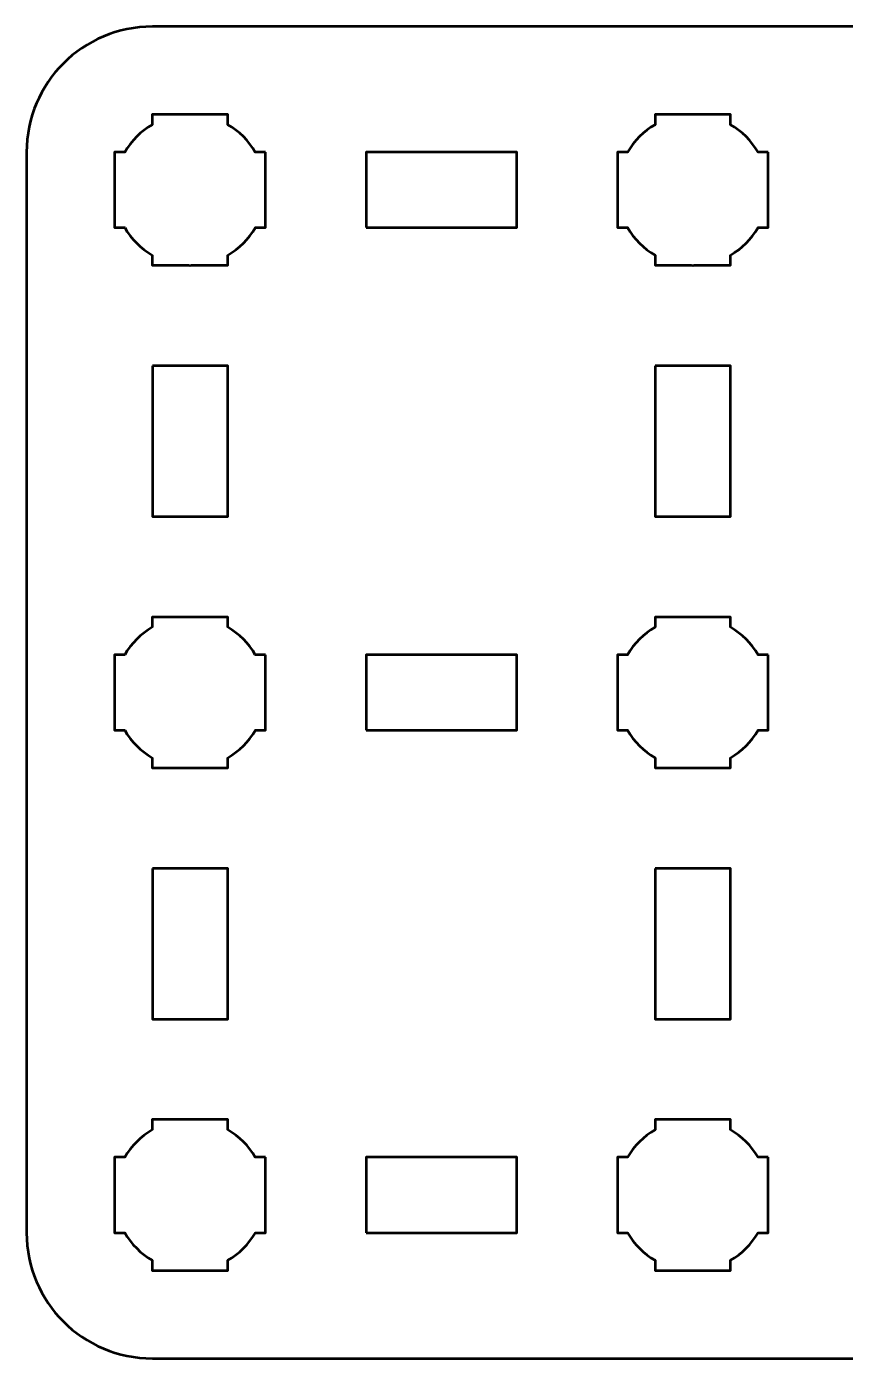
# Model space of a CAD drawing. Header units: centimetres. Extents: x -20.1 to -0.8, y -20.5 to -9.2.
# Drawn here: x -10.15 to -6.89, y -20.5 to -15.2 of the extents above; entities that cross this region are included whole.
import ezdxf

# ---------------------------------------------------------------- set-up
doc = ezdxf.new("R2010")
doc.units = ezdxf.units.CM
doc.header["$MEASUREMENT"] = 0
doc.layers.add('Layer 1', color=7, linetype='Continuous')

msp = doc.modelspace()

# ---------------------------------------------------------------- linework, layer by layer
at = {"layer": 'Layer 1', "lineweight": 53}
for points, knots in [([(-10.15, -15.69992), (-10.14992, -15.42286), (-9.92685, -15.19998), (-9.6499, -15.19998), (-9.6499, -15.19998), (-6.88331, -15.19998), (-4.11669, -15.19998), (-1.3501, -15.19998), (-1.3501, -15.19998), (-1.0731, -15.19998), (-0.85, -15.42307), (-0.85, -15.70007), (-0.85, -15.70007), (-0.85, -15.70007), (-0.85, -19.99993), (-0.85, -19.99993), (-0.85, -19.99993), (-0.85, -20.27706), (-1.0731, -20.50002), (-1.3501, -20.50002), (-1.3501, -20.50002), (-4.11669, -20.50002), (-6.88331, -20.50002), (-9.6499, -20.50002), (-9.6499, -20.50002), (-9.9269, -20.50002), (-10.15, -20.27693), (-10.15, -19.99993), (-10.15, -19.99993), (-10.15, -19.99993), (-10.15, -15.69992), (-10.15, -15.69992)], [0, 0, 0, 0, 0.125, 0.125, 0.125, 0.125, 0.25, 0.25, 0.25, 0.25, 0.375, 0.375, 0.375, 0.375, 0.5, 0.5, 0.5, 0.5, 0.625, 0.625, 0.625, 0.625, 0.75, 0.75, 0.75, 0.75, 0.875, 0.875, 0.875, 0.875, 1, 1, 1, 1]), ([(-9.20005, -15.69993), (-9.20005, -15.69993), (-9.20005, -15.84845), (-9.20005, -15.84845), (-9.20005, -15.84845), (-9.20005, -15.84845), (-9.20003, -15.85), (-9.20003, -15.85), (-9.20003, -15.85), (-9.20003, -15.85), (-9.20005, -15.85155), (-9.20005, -15.85155), (-9.20005, -15.85155), (-9.20005, -15.85155), (-9.20005, -15.99993), (-9.20005, -15.99993), (-9.20005, -15.99993), (-9.20005, -15.99993), (-9.24014, -15.99993), (-9.24014, -15.99993), (-9.24014, -15.99993), (-9.26649, -16.0455), (-9.30449, -16.08348), (-9.35004, -16.10984), (-9.35004, -16.10984), (-9.35004, -16.10984), (-9.35004, -16.14993), (-9.35004, -16.14993), (-9.35004, -16.14993), (-9.35004, -16.14993), (-9.49409, -16.14993), (-9.49409, -16.14993), (-9.49409, -16.14993), (-9.49409, -16.14993), (-9.50003, -16.14999), (-9.50003, -16.14999), (-9.50003, -16.14999), (-9.50003, -16.14999), (-9.50597, -16.14993), (-9.50597, -16.14993), (-9.50597, -16.14993), (-9.50597, -16.14993), (-9.65004, -16.14993), (-9.65004, -16.14993), (-9.65004, -16.14993), (-9.65004, -16.14993), (-9.65004, -16.10986), (-9.65004, -16.10986), (-9.65004, -16.10986), (-9.69561, -16.0835), (-9.7336, -16.04551), (-9.75994, -15.99993), (-9.75994, -15.99993), (-9.75994, -15.99993), (-9.80004, -15.99993), (-9.80004, -15.99993), (-9.80004, -15.99993), (-9.80004, -15.99993), (-9.80004, -15.69993), (-9.80004, -15.69993), (-9.80004, -15.69993), (-9.80004, -15.69993), (-9.75985, -15.69993), (-9.75985, -15.69993), (-9.75985, -15.69993), (-9.73351, -15.65443), (-9.69555, -15.61649), (-9.65004, -15.59015), (-9.65004, -15.59015), (-9.65004, -15.59015), (-9.65004, -15.54994), (-9.65004, -15.54994), (-9.65004, -15.54994), (-9.65004, -15.54994), (-9.35004, -15.54994), (-9.35004, -15.54994), (-9.35004, -15.54994), (-9.35004, -15.54994), (-9.35004, -15.59017), (-9.35004, -15.59017), (-9.35004, -15.59017), (-9.30454, -15.61651), (-9.26658, -15.65444), (-9.24024, -15.69993), (-9.24024, -15.69993), (-9.24024, -15.69993), (-9.20005, -15.69993), (-9.20005, -15.69993)], [0, 0, 0, 0, 0.0454545, 0.0454545, 0.0454545, 0.0454545, 0.0909091, 0.0909091, 0.0909091, 0.0909091, 0.1363636, 0.1363636, 0.1363636, 0.1363636, 0.1818182, 0.1818182, 0.1818182, 0.1818182, 0.2272727, 0.2272727, 0.2272727, 0.2272727, 0.2727273, 0.2727273, 0.2727273, 0.2727273, 0.3181818, 0.3181818, 0.3181818, 0.3181818, 0.3636364, 0.3636364, 0.3636364, 0.3636364, 0.4090909, 0.4090909, 0.4090909, 0.4090909, 0.4545455, 0.4545455, 0.4545455, 0.4545455, 0.5, 0.5, 0.5, 0.5, 0.5454545, 0.5454545, 0.5454545, 0.5454545, 0.5909091, 0.5909091, 0.5909091, 0.5909091, 0.6363636, 0.6363636, 0.6363636, 0.6363636, 0.6818182, 0.6818182, 0.6818182, 0.6818182, 0.7272727, 0.7272727, 0.7272727, 0.7272727, 0.7727273, 0.7727273, 0.7727273, 0.7727273, 0.8181818, 0.8181818, 0.8181818, 0.8181818, 0.8636364, 0.8636364, 0.8636364, 0.8636364, 0.9090909, 0.9090909, 0.9090909, 0.9090909, 0.9545455, 0.9545455, 0.9545455, 0.9545455, 1, 1, 1, 1]), ([(-7.20005, -15.69993), (-7.20005, -15.69993), (-7.20005, -15.84845), (-7.20005, -15.84845), (-7.20005, -15.84845), (-7.20005, -15.84845), (-7.20003, -15.85), (-7.20003, -15.85), (-7.20003, -15.85), (-7.20003, -15.85), (-7.20005, -15.85155), (-7.20005, -15.85155), (-7.20005, -15.85155), (-7.20005, -15.85155), (-7.20005, -15.99993), (-7.20005, -15.99993), (-7.20005, -15.99993), (-7.20005, -15.99993), (-7.24014, -15.99993), (-7.24014, -15.99993), (-7.24014, -15.99993), (-7.26649, -16.0455), (-7.30449, -16.08348), (-7.35004, -16.10984), (-7.35004, -16.10984), (-7.35004, -16.10984), (-7.35004, -16.14993), (-7.35004, -16.14993), (-7.35004, -16.14993), (-7.35004, -16.14993), (-7.49409, -16.14993), (-7.49409, -16.14993), (-7.49409, -16.14993), (-7.49409, -16.14993), (-7.50003, -16.14999), (-7.50003, -16.14999), (-7.50003, -16.14999), (-7.50003, -16.14999), (-7.50597, -16.14993), (-7.50597, -16.14993), (-7.50597, -16.14993), (-7.50597, -16.14993), (-7.65004, -16.14993), (-7.65004, -16.14993), (-7.65004, -16.14993), (-7.65004, -16.14993), (-7.65004, -16.10986), (-7.65004, -16.10986), (-7.65004, -16.10986), (-7.69561, -16.0835), (-7.7336, -16.04551), (-7.75994, -15.99993), (-7.75994, -15.99993), (-7.75994, -15.99993), (-7.80004, -15.99993), (-7.80004, -15.99993), (-7.80004, -15.99993), (-7.80004, -15.99993), (-7.80004, -15.69993), (-7.80004, -15.69993), (-7.80004, -15.69993), (-7.80004, -15.69993), (-7.75985, -15.69993), (-7.75985, -15.69993), (-7.75985, -15.69993), (-7.73351, -15.65443), (-7.69555, -15.61649), (-7.65004, -15.59015), (-7.65004, -15.59015), (-7.65004, -15.59015), (-7.65004, -15.54994), (-7.65004, -15.54994), (-7.65004, -15.54994), (-7.65004, -15.54994), (-7.35004, -15.54994), (-7.35004, -15.54994), (-7.35004, -15.54994), (-7.35004, -15.54994), (-7.35004, -15.59017), (-7.35004, -15.59017), (-7.35004, -15.59017), (-7.30454, -15.61651), (-7.26658, -15.65444), (-7.24024, -15.69993), (-7.24024, -15.69993), (-7.24024, -15.69993), (-7.20005, -15.69993), (-7.20005, -15.69993)], [0, 0, 0, 0, 0.0454545, 0.0454545, 0.0454545, 0.0454545, 0.0909091, 0.0909091, 0.0909091, 0.0909091, 0.1363636, 0.1363636, 0.1363636, 0.1363636, 0.1818182, 0.1818182, 0.1818182, 0.1818182, 0.2272727, 0.2272727, 0.2272727, 0.2272727, 0.2727273, 0.2727273, 0.2727273, 0.2727273, 0.3181818, 0.3181818, 0.3181818, 0.3181818, 0.3636364, 0.3636364, 0.3636364, 0.3636364, 0.4090909, 0.4090909, 0.4090909, 0.4090909, 0.4545455, 0.4545455, 0.4545455, 0.4545455, 0.5, 0.5, 0.5, 0.5, 0.5454545, 0.5454545, 0.5454545, 0.5454545, 0.5909091, 0.5909091, 0.5909091, 0.5909091, 0.6363636, 0.6363636, 0.6363636, 0.6363636, 0.6818182, 0.6818182, 0.6818182, 0.6818182, 0.7272727, 0.7272727, 0.7272727, 0.7272727, 0.7727273, 0.7727273, 0.7727273, 0.7727273, 0.8181818, 0.8181818, 0.8181818, 0.8181818, 0.8636364, 0.8636364, 0.8636364, 0.8636364, 0.9090909, 0.9090909, 0.9090909, 0.9090909, 0.9545455, 0.9545455, 0.9545455, 0.9545455, 1, 1, 1, 1]), ([(-8.79995, -15.99993), (-8.79995, -15.99993), (-8.79995, -15.69992), (-8.79995, -15.69992), (-8.79995, -15.69992), (-8.79995, -15.69992), (-8.19996, -15.69992), (-8.19996, -15.69992), (-8.19996, -15.69992), (-8.19996, -15.69992), (-8.19996, -15.99993), (-8.19996, -15.99993), (-8.19996, -15.99993), (-8.19996, -15.99993), (-8.79995, -15.99993), (-8.79995, -15.99993)], [0, 0, 0, 0, 0.25, 0.25, 0.25, 0.25, 0.5, 0.5, 0.5, 0.5, 0.75, 0.75, 0.75, 0.75, 1, 1, 1, 1]), ([(-9.64995, -16.54993), (-9.64995, -16.54993), (-9.34994, -16.54993), (-9.34994, -16.54993), (-9.34994, -16.54993), (-9.34994, -16.54993), (-9.34994, -17.14992), (-9.34994, -17.14992), (-9.34994, -17.14992), (-9.34994, -17.14992), (-9.64995, -17.14992), (-9.64995, -17.14992), (-9.64995, -17.14992), (-9.64995, -17.14992), (-9.64995, -16.54993), (-9.64995, -16.54993)], [0, 0, 0, 0, 0.25, 0.25, 0.25, 0.25, 0.5, 0.5, 0.5, 0.5, 0.75, 0.75, 0.75, 0.75, 1, 1, 1, 1]), ([(-7.64995, -16.54993), (-7.64995, -16.54993), (-7.34994, -16.54993), (-7.34994, -16.54993), (-7.34994, -16.54993), (-7.34994, -16.54993), (-7.34994, -17.14992), (-7.34994, -17.14992), (-7.34994, -17.14992), (-7.34994, -17.14992), (-7.64995, -17.14992), (-7.64995, -17.14992), (-7.64995, -17.14992), (-7.64995, -17.14992), (-7.64995, -16.54993), (-7.64995, -16.54993)], [0, 0, 0, 0, 0.25, 0.25, 0.25, 0.25, 0.5, 0.5, 0.5, 0.5, 0.75, 0.75, 0.75, 0.75, 1, 1, 1, 1]), ([(-9.20005, -17.69993), (-9.20005, -17.69993), (-9.20005, -17.84845), (-9.20005, -17.84845), (-9.20005, -17.84845), (-9.20005, -17.84845), (-9.20003, -17.85), (-9.20003, -17.85), (-9.20003, -17.85), (-9.20003, -17.85), (-9.20005, -17.85155), (-9.20005, -17.85155), (-9.20005, -17.85155), (-9.20005, -17.85155), (-9.20005, -17.99993), (-9.20005, -17.99993), (-9.20005, -17.99993), (-9.20005, -17.99993), (-9.24014, -17.99993), (-9.24014, -17.99993), (-9.24014, -17.99993), (-9.26649, -18.0455), (-9.30449, -18.08348), (-9.35004, -18.10984), (-9.35004, -18.10984), (-9.35004, -18.10984), (-9.35004, -18.14993), (-9.35004, -18.14993), (-9.35004, -18.14993), (-9.35004, -18.14993), (-9.49409, -18.14993), (-9.49409, -18.14993), (-9.49409, -18.14993), (-9.49409, -18.14993), (-9.50003, -18.14999), (-9.50003, -18.14999), (-9.50003, -18.14999), (-9.50003, -18.14999), (-9.50597, -18.14993), (-9.50597, -18.14993), (-9.50597, -18.14993), (-9.50597, -18.14993), (-9.65004, -18.14993), (-9.65004, -18.14993), (-9.65004, -18.14993), (-9.65004, -18.14993), (-9.65004, -18.10986), (-9.65004, -18.10986), (-9.65004, -18.10986), (-9.69561, -18.0835), (-9.7336, -18.04551), (-9.75994, -17.99993), (-9.75994, -17.99993), (-9.75994, -17.99993), (-9.80004, -17.99993), (-9.80004, -17.99993), (-9.80004, -17.99993), (-9.80004, -17.99993), (-9.80004, -17.69993), (-9.80004, -17.69993), (-9.80004, -17.69993), (-9.80004, -17.69993), (-9.75985, -17.69993), (-9.75985, -17.69993), (-9.75985, -17.69993), (-9.73351, -17.65443), (-9.69555, -17.61649), (-9.65004, -17.59015), (-9.65004, -17.59015), (-9.65004, -17.59015), (-9.65004, -17.54994), (-9.65004, -17.54994), (-9.65004, -17.54994), (-9.65004, -17.54994), (-9.35004, -17.54994), (-9.35004, -17.54994), (-9.35004, -17.54994), (-9.35004, -17.54994), (-9.35004, -17.59017), (-9.35004, -17.59017), (-9.35004, -17.59017), (-9.30454, -17.61651), (-9.26658, -17.65444), (-9.24024, -17.69993), (-9.24024, -17.69993), (-9.24024, -17.69993), (-9.20005, -17.69993), (-9.20005, -17.69993)], [0, 0, 0, 0, 0.0454545, 0.0454545, 0.0454545, 0.0454545, 0.0909091, 0.0909091, 0.0909091, 0.0909091, 0.1363636, 0.1363636, 0.1363636, 0.1363636, 0.1818182, 0.1818182, 0.1818182, 0.1818182, 0.2272727, 0.2272727, 0.2272727, 0.2272727, 0.2727273, 0.2727273, 0.2727273, 0.2727273, 0.3181818, 0.3181818, 0.3181818, 0.3181818, 0.3636364, 0.3636364, 0.3636364, 0.3636364, 0.4090909, 0.4090909, 0.4090909, 0.4090909, 0.4545455, 0.4545455, 0.4545455, 0.4545455, 0.5, 0.5, 0.5, 0.5, 0.5454545, 0.5454545, 0.5454545, 0.5454545, 0.5909091, 0.5909091, 0.5909091, 0.5909091, 0.6363636, 0.6363636, 0.6363636, 0.6363636, 0.6818182, 0.6818182, 0.6818182, 0.6818182, 0.7272727, 0.7272727, 0.7272727, 0.7272727, 0.7727273, 0.7727273, 0.7727273, 0.7727273, 0.8181818, 0.8181818, 0.8181818, 0.8181818, 0.8636364, 0.8636364, 0.8636364, 0.8636364, 0.9090909, 0.9090909, 0.9090909, 0.9090909, 0.9545455, 0.9545455, 0.9545455, 0.9545455, 1, 1, 1, 1]), ([(-7.20005, -17.69993), (-7.20005, -17.69993), (-7.20005, -17.84845), (-7.20005, -17.84845), (-7.20005, -17.84845), (-7.20005, -17.84845), (-7.20003, -17.85), (-7.20003, -17.85), (-7.20003, -17.85), (-7.20003, -17.85), (-7.20005, -17.85155), (-7.20005, -17.85155), (-7.20005, -17.85155), (-7.20005, -17.85155), (-7.20005, -17.99993), (-7.20005, -17.99993), (-7.20005, -17.99993), (-7.20005, -17.99993), (-7.24014, -17.99993), (-7.24014, -17.99993), (-7.24014, -17.99993), (-7.26649, -18.0455), (-7.30449, -18.08348), (-7.35004, -18.10984), (-7.35004, -18.10984), (-7.35004, -18.10984), (-7.35004, -18.14993), (-7.35004, -18.14993), (-7.35004, -18.14993), (-7.35004, -18.14993), (-7.49409, -18.14993), (-7.49409, -18.14993), (-7.49409, -18.14993), (-7.49409, -18.14993), (-7.50003, -18.14999), (-7.50003, -18.14999), (-7.50003, -18.14999), (-7.50003, -18.14999), (-7.50597, -18.14993), (-7.50597, -18.14993), (-7.50597, -18.14993), (-7.50597, -18.14993), (-7.65004, -18.14993), (-7.65004, -18.14993), (-7.65004, -18.14993), (-7.65004, -18.14993), (-7.65004, -18.10986), (-7.65004, -18.10986), (-7.65004, -18.10986), (-7.69561, -18.0835), (-7.7336, -18.04551), (-7.75994, -17.99993), (-7.75994, -17.99993), (-7.75994, -17.99993), (-7.80004, -17.99993), (-7.80004, -17.99993), (-7.80004, -17.99993), (-7.80004, -17.99993), (-7.80004, -17.69993), (-7.80004, -17.69993), (-7.80004, -17.69993), (-7.80004, -17.69993), (-7.75985, -17.69993), (-7.75985, -17.69993), (-7.75985, -17.69993), (-7.73351, -17.65443), (-7.69555, -17.61649), (-7.65004, -17.59015), (-7.65004, -17.59015), (-7.65004, -17.59015), (-7.65004, -17.54994), (-7.65004, -17.54994), (-7.65004, -17.54994), (-7.65004, -17.54994), (-7.35004, -17.54994), (-7.35004, -17.54994), (-7.35004, -17.54994), (-7.35004, -17.54994), (-7.35004, -17.59017), (-7.35004, -17.59017), (-7.35004, -17.59017), (-7.30454, -17.61651), (-7.26658, -17.65444), (-7.24024, -17.69993), (-7.24024, -17.69993), (-7.24024, -17.69993), (-7.20005, -17.69993), (-7.20005, -17.69993)], [0, 0, 0, 0, 0.0454545, 0.0454545, 0.0454545, 0.0454545, 0.0909091, 0.0909091, 0.0909091, 0.0909091, 0.1363636, 0.1363636, 0.1363636, 0.1363636, 0.1818182, 0.1818182, 0.1818182, 0.1818182, 0.2272727, 0.2272727, 0.2272727, 0.2272727, 0.2727273, 0.2727273, 0.2727273, 0.2727273, 0.3181818, 0.3181818, 0.3181818, 0.3181818, 0.3636364, 0.3636364, 0.3636364, 0.3636364, 0.4090909, 0.4090909, 0.4090909, 0.4090909, 0.4545455, 0.4545455, 0.4545455, 0.4545455, 0.5, 0.5, 0.5, 0.5, 0.5454545, 0.5454545, 0.5454545, 0.5454545, 0.5909091, 0.5909091, 0.5909091, 0.5909091, 0.6363636, 0.6363636, 0.6363636, 0.6363636, 0.6818182, 0.6818182, 0.6818182, 0.6818182, 0.7272727, 0.7272727, 0.7272727, 0.7272727, 0.7727273, 0.7727273, 0.7727273, 0.7727273, 0.8181818, 0.8181818, 0.8181818, 0.8181818, 0.8636364, 0.8636364, 0.8636364, 0.8636364, 0.9090909, 0.9090909, 0.9090909, 0.9090909, 0.9545455, 0.9545455, 0.9545455, 0.9545455, 1, 1, 1, 1]), ([(-8.79995, -17.99993), (-8.79995, -17.99993), (-8.79995, -17.69992), (-8.79995, -17.69992), (-8.79995, -17.69992), (-8.79995, -17.69992), (-8.19996, -17.69992), (-8.19996, -17.69992), (-8.19996, -17.69992), (-8.19996, -17.69992), (-8.19996, -17.99993), (-8.19996, -17.99993), (-8.19996, -17.99993), (-8.19996, -17.99993), (-8.79995, -17.99993), (-8.79995, -17.99993)], [0, 0, 0, 0, 0.25, 0.25, 0.25, 0.25, 0.5, 0.5, 0.5, 0.5, 0.75, 0.75, 0.75, 0.75, 1, 1, 1, 1]), ([(-9.64995, -18.54993), (-9.64995, -18.54993), (-9.34994, -18.54993), (-9.34994, -18.54993), (-9.34994, -18.54993), (-9.34994, -18.54993), (-9.34994, -19.14992), (-9.34994, -19.14992), (-9.34994, -19.14992), (-9.34994, -19.14992), (-9.64995, -19.14992), (-9.64995, -19.14992), (-9.64995, -19.14992), (-9.64995, -19.14992), (-9.64995, -18.54993), (-9.64995, -18.54993)], [0, 0, 0, 0, 0.25, 0.25, 0.25, 0.25, 0.5, 0.5, 0.5, 0.5, 0.75, 0.75, 0.75, 0.75, 1, 1, 1, 1]), ([(-7.64995, -18.54993), (-7.64995, -18.54993), (-7.34994, -18.54993), (-7.34994, -18.54993), (-7.34994, -18.54993), (-7.34994, -18.54993), (-7.34994, -19.14992), (-7.34994, -19.14992), (-7.34994, -19.14992), (-7.34994, -19.14992), (-7.64995, -19.14992), (-7.64995, -19.14992), (-7.64995, -19.14992), (-7.64995, -19.14992), (-7.64995, -18.54993), (-7.64995, -18.54993)], [0, 0, 0, 0, 0.25, 0.25, 0.25, 0.25, 0.5, 0.5, 0.5, 0.5, 0.75, 0.75, 0.75, 0.75, 1, 1, 1, 1]), ([(-9.20005, -19.69993), (-9.20005, -19.69993), (-9.20005, -19.84845), (-9.20005, -19.84845), (-9.20005, -19.84845), (-9.20005, -19.84845), (-9.20003, -19.85), (-9.20003, -19.85), (-9.20003, -19.85), (-9.20003, -19.85), (-9.20005, -19.85155), (-9.20005, -19.85155), (-9.20005, -19.85155), (-9.20005, -19.85155), (-9.20005, -19.99993), (-9.20005, -19.99993), (-9.20005, -19.99993), (-9.20005, -19.99993), (-9.24014, -19.99993), (-9.24014, -19.99993), (-9.24014, -19.99993), (-9.26649, -20.0455), (-9.30449, -20.08348), (-9.35004, -20.10984), (-9.35004, -20.10984), (-9.35004, -20.10984), (-9.35004, -20.14993), (-9.35004, -20.14993), (-9.35004, -20.14993), (-9.35004, -20.14993), (-9.49409, -20.14993), (-9.49409, -20.14993), (-9.49409, -20.14993), (-9.49409, -20.14993), (-9.50003, -20.14999), (-9.50003, -20.14999), (-9.50003, -20.14999), (-9.50003, -20.14999), (-9.50597, -20.14993), (-9.50597, -20.14993), (-9.50597, -20.14993), (-9.50597, -20.14993), (-9.65004, -20.14993), (-9.65004, -20.14993), (-9.65004, -20.14993), (-9.65004, -20.14993), (-9.65004, -20.10986), (-9.65004, -20.10986), (-9.65004, -20.10986), (-9.69561, -20.0835), (-9.7336, -20.04551), (-9.75994, -19.99993), (-9.75994, -19.99993), (-9.75994, -19.99993), (-9.80004, -19.99993), (-9.80004, -19.99993), (-9.80004, -19.99993), (-9.80004, -19.99993), (-9.80004, -19.69993), (-9.80004, -19.69993), (-9.80004, -19.69993), (-9.80004, -19.69993), (-9.75985, -19.69993), (-9.75985, -19.69993), (-9.75985, -19.69993), (-9.73351, -19.65443), (-9.69555, -19.61649), (-9.65004, -19.59015), (-9.65004, -19.59015), (-9.65004, -19.59015), (-9.65004, -19.54994), (-9.65004, -19.54994), (-9.65004, -19.54994), (-9.65004, -19.54994), (-9.35004, -19.54994), (-9.35004, -19.54994), (-9.35004, -19.54994), (-9.35004, -19.54994), (-9.35004, -19.59017), (-9.35004, -19.59017), (-9.35004, -19.59017), (-9.30454, -19.61651), (-9.26658, -19.65444), (-9.24024, -19.69993), (-9.24024, -19.69993), (-9.24024, -19.69993), (-9.20005, -19.69993), (-9.20005, -19.69993)], [0, 0, 0, 0, 0.0454545, 0.0454545, 0.0454545, 0.0454545, 0.0909091, 0.0909091, 0.0909091, 0.0909091, 0.1363636, 0.1363636, 0.1363636, 0.1363636, 0.1818182, 0.1818182, 0.1818182, 0.1818182, 0.2272727, 0.2272727, 0.2272727, 0.2272727, 0.2727273, 0.2727273, 0.2727273, 0.2727273, 0.3181818, 0.3181818, 0.3181818, 0.3181818, 0.3636364, 0.3636364, 0.3636364, 0.3636364, 0.4090909, 0.4090909, 0.4090909, 0.4090909, 0.4545455, 0.4545455, 0.4545455, 0.4545455, 0.5, 0.5, 0.5, 0.5, 0.5454545, 0.5454545, 0.5454545, 0.5454545, 0.5909091, 0.5909091, 0.5909091, 0.5909091, 0.6363636, 0.6363636, 0.6363636, 0.6363636, 0.6818182, 0.6818182, 0.6818182, 0.6818182, 0.7272727, 0.7272727, 0.7272727, 0.7272727, 0.7727273, 0.7727273, 0.7727273, 0.7727273, 0.8181818, 0.8181818, 0.8181818, 0.8181818, 0.8636364, 0.8636364, 0.8636364, 0.8636364, 0.9090909, 0.9090909, 0.9090909, 0.9090909, 0.9545455, 0.9545455, 0.9545455, 0.9545455, 1, 1, 1, 1]), ([(-7.20005, -19.69993), (-7.20005, -19.69993), (-7.20005, -19.84845), (-7.20005, -19.84845), (-7.20005, -19.84845), (-7.20005, -19.84845), (-7.20003, -19.85), (-7.20003, -19.85), (-7.20003, -19.85), (-7.20003, -19.85), (-7.20005, -19.85155), (-7.20005, -19.85155), (-7.20005, -19.85155), (-7.20005, -19.85155), (-7.20005, -19.99993), (-7.20005, -19.99993), (-7.20005, -19.99993), (-7.20005, -19.99993), (-7.24014, -19.99993), (-7.24014, -19.99993), (-7.24014, -19.99993), (-7.26649, -20.0455), (-7.30449, -20.08348), (-7.35004, -20.10984), (-7.35004, -20.10984), (-7.35004, -20.10984), (-7.35004, -20.14993), (-7.35004, -20.14993), (-7.35004, -20.14993), (-7.35004, -20.14993), (-7.49409, -20.14993), (-7.49409, -20.14993), (-7.49409, -20.14993), (-7.49409, -20.14993), (-7.50003, -20.14999), (-7.50003, -20.14999), (-7.50003, -20.14999), (-7.50003, -20.14999), (-7.50597, -20.14993), (-7.50597, -20.14993), (-7.50597, -20.14993), (-7.50597, -20.14993), (-7.65004, -20.14993), (-7.65004, -20.14993), (-7.65004, -20.14993), (-7.65004, -20.14993), (-7.65004, -20.10986), (-7.65004, -20.10986), (-7.65004, -20.10986), (-7.69561, -20.0835), (-7.7336, -20.04551), (-7.75994, -19.99993), (-7.75994, -19.99993), (-7.75994, -19.99993), (-7.80004, -19.99993), (-7.80004, -19.99993), (-7.80004, -19.99993), (-7.80004, -19.99993), (-7.80004, -19.69993), (-7.80004, -19.69993), (-7.80004, -19.69993), (-7.80004, -19.69993), (-7.75985, -19.69993), (-7.75985, -19.69993), (-7.75985, -19.69993), (-7.73351, -19.65443), (-7.69555, -19.61649), (-7.65004, -19.59015), (-7.65004, -19.59015), (-7.65004, -19.59015), (-7.65004, -19.54994), (-7.65004, -19.54994), (-7.65004, -19.54994), (-7.65004, -19.54994), (-7.35004, -19.54994), (-7.35004, -19.54994), (-7.35004, -19.54994), (-7.35004, -19.54994), (-7.35004, -19.59017), (-7.35004, -19.59017), (-7.35004, -19.59017), (-7.30454, -19.61651), (-7.26658, -19.65444), (-7.24024, -19.69993), (-7.24024, -19.69993), (-7.24024, -19.69993), (-7.20005, -19.69993), (-7.20005, -19.69993)], [0, 0, 0, 0, 0.0454545, 0.0454545, 0.0454545, 0.0454545, 0.0909091, 0.0909091, 0.0909091, 0.0909091, 0.1363636, 0.1363636, 0.1363636, 0.1363636, 0.1818182, 0.1818182, 0.1818182, 0.1818182, 0.2272727, 0.2272727, 0.2272727, 0.2272727, 0.2727273, 0.2727273, 0.2727273, 0.2727273, 0.3181818, 0.3181818, 0.3181818, 0.3181818, 0.3636364, 0.3636364, 0.3636364, 0.3636364, 0.4090909, 0.4090909, 0.4090909, 0.4090909, 0.4545455, 0.4545455, 0.4545455, 0.4545455, 0.5, 0.5, 0.5, 0.5, 0.5454545, 0.5454545, 0.5454545, 0.5454545, 0.5909091, 0.5909091, 0.5909091, 0.5909091, 0.6363636, 0.6363636, 0.6363636, 0.6363636, 0.6818182, 0.6818182, 0.6818182, 0.6818182, 0.7272727, 0.7272727, 0.7272727, 0.7272727, 0.7727273, 0.7727273, 0.7727273, 0.7727273, 0.8181818, 0.8181818, 0.8181818, 0.8181818, 0.8636364, 0.8636364, 0.8636364, 0.8636364, 0.9090909, 0.9090909, 0.9090909, 0.9090909, 0.9545455, 0.9545455, 0.9545455, 0.9545455, 1, 1, 1, 1]), ([(-8.79995, -19.99993), (-8.79995, -19.99993), (-8.79995, -19.69992), (-8.79995, -19.69992), (-8.79995, -19.69992), (-8.79995, -19.69992), (-8.19996, -19.69992), (-8.19996, -19.69992), (-8.19996, -19.69992), (-8.19996, -19.69992), (-8.19996, -19.99993), (-8.19996, -19.99993), (-8.19996, -19.99993), (-8.19996, -19.99993), (-8.79995, -19.99993), (-8.79995, -19.99993)], [0, 0, 0, 0, 0.25, 0.25, 0.25, 0.25, 0.5, 0.5, 0.5, 0.5, 0.75, 0.75, 0.75, 0.75, 1, 1, 1, 1])]:
    msp.add_open_spline(points, degree=3, knots=knots, dxfattribs=at)

doc.saveas('drawing.dxf')
